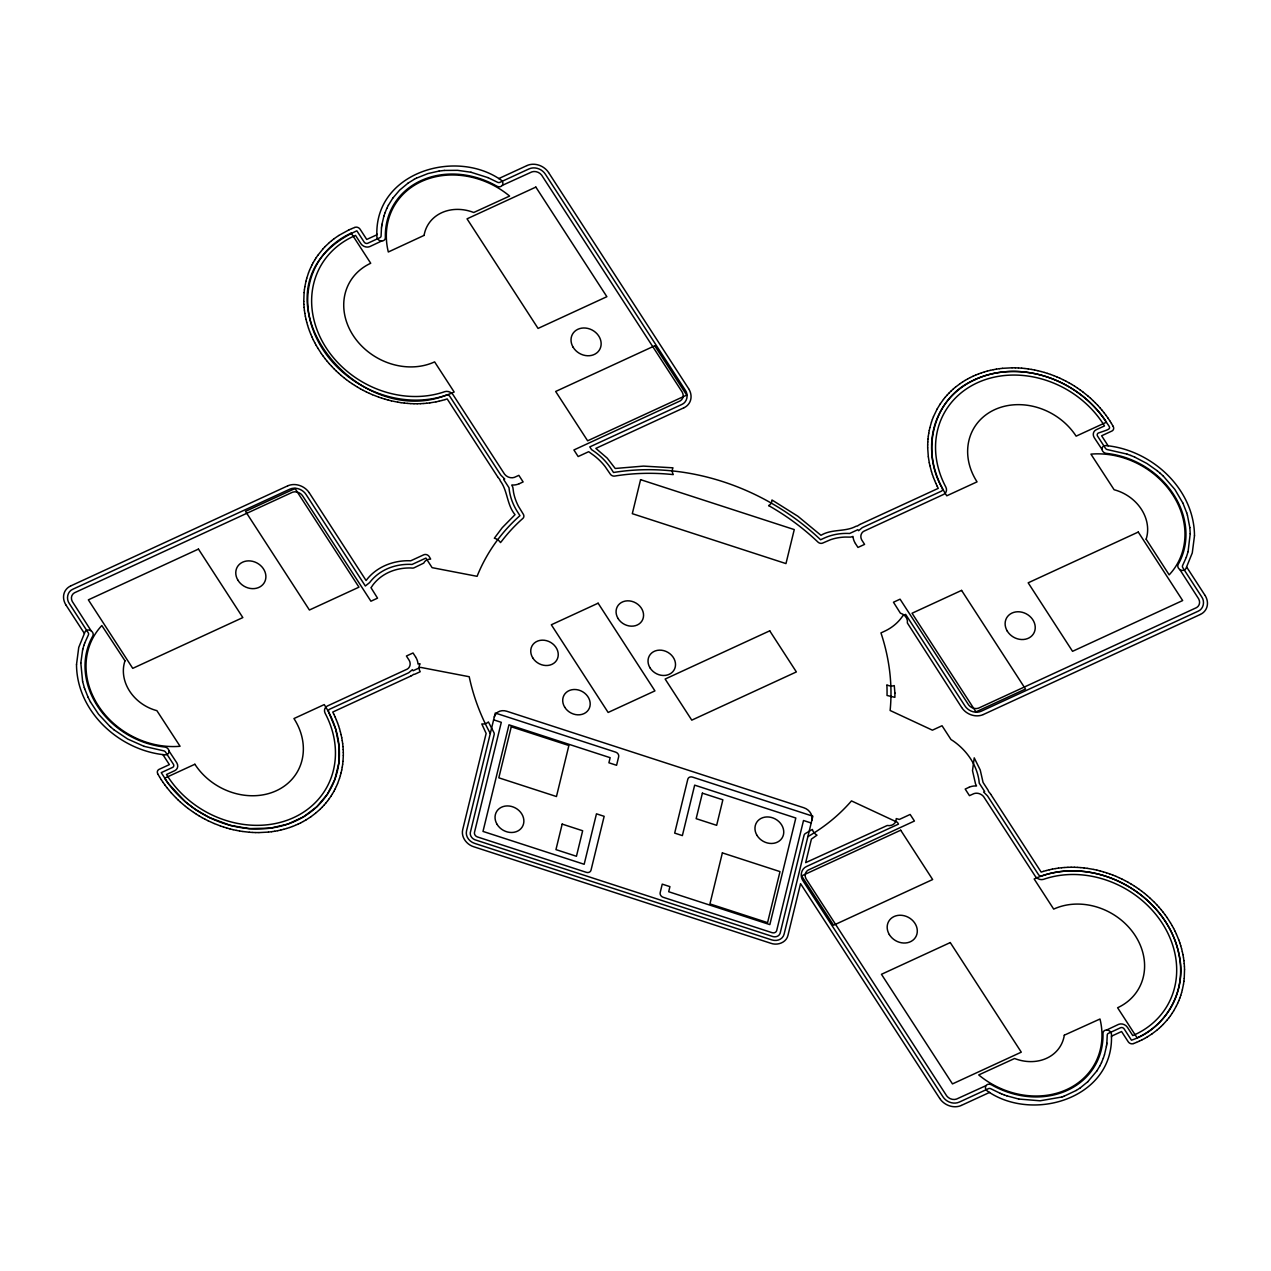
<?xml version="1.0" encoding="UTF-8"?>
<svg xmlns="http://www.w3.org/2000/svg" width="1271" height="1271" viewBox="0 0 1271 1271"><rect width="100%" height="100%" fill="white"/><g stroke="black" fill="none" stroke-linecap="round" stroke-linejoin="round"><path stroke-width="1.5" d="M80.82 663.017L82.615 681.463M343.313 755.578L342.995 761.281M927.687 444.818L927.798 442.038M80.82 663.001L82.615 649.91M304.087 292.68L303.769 301.338M927.798 441.879L928.005 439.115M1184.238 978.32L1184.54 969.662M381.475 227.906L381.093 235.786A2.717 2.304 29.8 0 1 379.886 237.677L367.78 243.254A2.717 2.304 29.8 0 1 364.157 242.078L356.849 230.814C241.395 283.687 350.526 432.712 446.391 395.138A2.717 2.304 29.8 0 1 449.839 396.393L500.822 475.1L504.73 479.024L503.681 479.501L509.004 487.73A57.608 49.013 29.8 0 0 517.71 512.181L519.95 515.645L518.489 516.947A220.534 187.631 29.8 0 0 478.134 573.745L477.086 576.319L432.108 567.66L425.896 558.08L412.026 564.467L409.77 564.34A57.672 49.076 29.8 0 0 369.623 582.579L365.349 585.995L306.073 494.514C302.736 489.303 295.555 486.602 289.788 489.176L72.908 589.188C67.315 591.444 65.949 599.006 69.381 603.661L88.176 632.672A2.717 2.304 29.8 0 1 88.35 635.007L84.696 643.078M1106.85 1043.094L1107.232 1035.214A2.717 2.304 29.8 0 1 1108.439 1033.323L1120.545 1027.746A2.717 2.304 29.8 0 1 1124.168 1028.922L1131.46 1040.186C1165.809 1028.875 1187.4 990.141 1179.091 954.855C1167.445 895.896 1098.764 856.384 1041.934 875.862A2.717 2.304 29.8 0 1 1038.486 874.607L987.503 795.9L983.595 791.976L984.644 791.499L979.242 783.158L978.988 780.537A57.672 49.076 29.8 0 0 952.964 740.802L950.994 739.547L942.033 725.741L932.406 730.174L890.129 710.489L890.383 707.677A220.534 187.631 29.8 0 0 881.613 634.896L880.946 632.91L884.425 631.306A57.608 49.013 29.8 0 0 902.903 615.688L905.651 614.401L964.927 705.898C968.264 711.109 975.493 713.825 981.276 711.204L1198.092 611.224C1203.637 608.968 1205.083 601.437 1201.651 596.798L1182.824 567.724A2.717 2.304 29.8 0 1 1182.65 565.404L1186.304 557.334M304.103 292.521L304.404 289.788M342.677 764.189L342.979 761.44M928.021 438.956L928.323 436.207M1183.921 981.212L1184.222 978.479M381.475 227.89L381.618 226.699M1106.707 1044.301L1106.85 1043.11M381.618 226.683L381.777 225.507M1106.548 1045.493L1106.707 1044.317M304.42 289.629L304.818 286.896M342.264 767.064L342.662 764.348M928.338 436.064L928.736 433.332M1183.508 984.104L1183.905 981.371M381.777 225.491L381.967 224.332M1106.358 1046.668L1106.533 1045.509M381.967 224.3L383.874 216.181M1106.358 1046.7L1104.451 1054.819M304.849 286.753L305.977 281.241M341.74 769.924L342.233 767.223M928.767 433.189L929.26 430.488M1183.476 984.247L1182.348 989.759M341.105 772.736L341.708 770.067M929.292 430.345L929.895 427.676M82.615 649.894L82.917 648.766M1188.083 551.646L1190.212 533.741M306.009 281.082L306.708 278.444M340.374 775.517L341.073 772.879M929.927 427.517L931.452 422.131M1181.617 992.556L1182.316 989.918M82.917 648.734L83.918 645.334M1188.083 551.662L1186.304 557.318M306.74 278.301L308.472 272.995M339.548 778.265L340.342 775.66M1180.791 995.304L1181.569 992.699M383.874 216.165L385.002 212.813M1104.451 1054.835L1103.323 1058.187M83.918 645.318L84.696 643.094M339.5 778.408L337.578 783.651M931.5 421.988L932.39 419.43M1179.853 998.005L1180.743 995.447M385.002 212.797L386.797 208.428M1103.307 1058.203L1101.512 1062.572M308.519 272.852L309.504 270.326M932.437 419.287L933.422 416.761M1178.805 1000.674L1179.79 998.148M309.568 270.183L310.648 267.704M336.434 786.272L337.514 783.778M933.486 416.618L937.14 409.04M1177.677 1003.296L1178.757 1000.817M386.813 208.412L388.37 205.251M1101.512 1062.588L1099.955 1065.749M310.712 267.561L311.888 265.131M335.194 788.846L336.37 786.399M1176.438 1005.869L1177.613 1003.439M311.951 264.988L313.222 262.604M333.86 791.356L335.131 788.973M1176.374 1006.012L1173.673 1010.858M388.386 205.235L392.723 198.228M1099.939 1065.765L1096.937 1070.818M313.286 262.477L314.652 260.142M332.446 793.835L333.796 791.499M937.204 408.912L940.079 404.162M314.715 260.015L316.161 257.727M330.921 796.25L332.367 793.962M1172.148 1013.273L1173.594 1010.985M1096.937 1070.833L1087.817 1081.716M316.257 257.6L317.782 255.376M329.3 798.601L330.825 796.377M940.175 404.035L943.4 399.507M1170.543 1015.624L1172.069 1013.4M392.723 198.212L399.65 190.126L407.959 183.215M317.877 255.249L323.168 248.687M327.6 800.889L329.205 798.728M1168.827 1017.928L1170.448 1015.751M325.805 803.129L327.505 801.016M943.495 399.396L945.195 397.283M1167.032 1020.152L1168.732 1018.039M502.299 185.375L531.866 171.903A8.134 6.927 29.8 0 1 541.605 175.064L682.32 392.262A8.134 6.927 29.8 0 1 680.223 400.889L573.904 449.966L578.162 456.543L588.68 451.698L593.938 455.511A53.604 45.613 29.8 0 1 605.012 466.409L610.223 474.019A4.067 3.463 29.8 0 0 614.719 476.069L616.769 475.735A216.388 184.104 29.8 0 1 673.249 474.607L673.185 474.48A8.818 7.499 29.8 0 1 672.979 467.823L643.491 466.107L615.212 468.475L607.173 458.084L595.845 448.393L683.83 407.816M986.01 1085.625L956.459 1099.097A8.134 6.927 29.8 0 1 946.72 1095.936L806.005 878.738A8.134 6.927 29.8 0 1 808.102 870.111L914.421 821.034L910.147 814.457L899.344 819.445L896.262 818.588A8.818 7.499 29.8 0 1 887.237 825.499L805.687 862.628L811.406 839.114L816.999 835.158A8.818 7.499 29.8 0 1 812.36 829.439L805.464 833.49A4.067 3.463 29.8 0 0 804.035 835.381L780.092 933.422A6.784 5.767 29.8 0 1 773.118 936.648L474.766 839.718A6.784 5.767 29.8 0 1 470.27 832.775L494.133 734.717A4.067 3.463 29.8 0 0 493.768 732.239L488.398 721.944A8.818 7.499 29.8 0 1 481.788 723.93L486.142 733.446L462.692 829.709C460.928 837.208 466.743 844.627 473.733 846.756L770.83 943.273C777.391 945.751 786.288 942.701 787.956 935.377L800.555 883.647L939.65 1098.319M323.914 805.29L325.694 803.24M945.306 397.172L947.086 395.122M1166.937 1020.263L1163.187 1024.41M323.263 248.576L325.138 246.59M321.944 807.387L323.819 805.401M947.181 395.011L949.056 393.025M325.249 246.479L329.316 242.618M319.895 809.405L321.849 807.498M949.151 392.914L951.105 390.991M1161.138 1026.428L1163.076 1024.521M1087.801 1081.716L1080.366 1087.785M319.784 809.516L315.558 813.233M951.216 390.896L953.234 389.053M1159.009 1028.382L1161.027 1026.539M329.427 242.507L331.524 240.743M953.345 388.942L955.442 387.162M1156.801 1030.257L1158.882 1028.493M331.652 240.632L333.812 238.932M315.43 813.329L310.902 816.76M955.57 387.067L960.098 383.651M1156.674 1030.368L1152.146 1033.784M333.939 238.837L338.61 235.58M407.975 183.199L414.171 179.354M1080.35 1087.801L1076.283 1090.439M310.775 816.84L305.977 819.954M960.225 383.556L962.528 382.015M1152.019 1033.879L1147.22 1036.977M338.737 235.485L348.985 229.86M962.655 381.92L965.023 380.458M1076.267 1090.439L1063.986 1096.238M807.879 836.62L810.469 835.111A220.534 187.631 29.8 0 0 850.76 801.731L851.475 800.905L897.342 822.273L898.518 824.101L806.624 866.472C801.064 868.744 799.666 876.291 803.097 880.946L942.939 1096.794C946.291 1102.021 953.52 1104.721 959.287 1102.1L988.441 1088.659A2.717 2.304 29.8 0 1 990.967 1088.818L1000.309 1093.362M965.15 380.379L967.581 378.98M303.419 821.431L305.85 820.033M1144.647 1038.455L1147.078 1037.057M414.187 179.338L416.348 178.21M768.685 505.604L768.796 505.54A8.818 7.499 29.8 0 0 771.974 499.98L797.902 516.264L820.971 535.313C831.727 528.768 845.104 532.088 855.764 526.385A4.067 3.463 29.8 0 1 857.194 526.051L857.448 526.051A7.261 6.164 29.8 0 1 857.957 525.654L858.719 525.145A6.784 5.767 29.8 0 1 859.132 524.907L859.99 524.446M70.556 586.01L69.698 586.455A6.784 5.767 29.8 0 0 69.301 586.694L68.523 587.218A6.784 5.767 29.8 0 0 68.157 587.504L67.442 588.092A6.784 5.767 29.8 0 0 67.125 588.409L66.489 589.077A6.784 5.767 29.8 0 0 66.203 589.426L65.663 590.157A6.784 5.767 29.8 0 0 65.409 590.522L64.948 591.317A6.784 5.767 29.8 0 0 64.742 591.714L64.392 592.556A6.784 5.767 29.8 0 0 64.233 592.969L63.963 593.843A6.784 5.767 29.8 0 0 63.852 594.288L63.693 595.193A6.784 5.767 29.8 0 0 63.629 595.654L63.566 596.592A6.784 5.767 29.8 0 0 63.55 597.052L63.582 598.005A6.784 5.767 29.8 0 0 63.629 598.466L63.757 599.419A6.784 5.767 29.8 0 0 63.852 599.896L64.09 600.833A6.784 5.767 29.8 0 0 64.233 601.31L64.567 602.232A6.784 5.767 29.8 0 0 64.742 602.692L65.171 603.614A6.784 5.767 29.8 0 0 65.409 604.059L65.933 604.964M684.036 407.705L684.91 407.26A6.784 5.767 29.8 0 0 685.307 407.022L686.086 406.498A6.784 5.767 29.8 0 0 686.451 406.212L687.15 405.624A6.784 5.767 29.8 0 0 687.484 405.306L688.104 404.639A6.784 5.767 29.8 0 0 688.405 404.289L688.946 403.558A6.784 5.767 29.8 0 0 689.2 403.193L689.645 402.399A6.784 5.767 29.8 0 0 689.851 402.001L690.217 401.159A6.784 5.767 29.8 0 0 690.375 400.73L690.646 399.872A6.784 5.767 29.8 0 0 690.741 399.412L690.916 398.522A6.784 5.767 29.8 0 0 690.979 398.061L691.043 397.124A6.784 5.767 29.8 0 0 691.043 396.663L691.011 395.71A6.784 5.767 29.8 0 0 690.979 395.249L690.836 394.296A6.784 5.767 29.8 0 0 690.741 393.819L690.518 392.882A6.784 5.767 29.8 0 0 690.375 392.405L690.042 391.468A6.784 5.767 29.8 0 0 689.851 391.007L689.422 390.102A6.784 5.767 29.8 0 0 689.2 389.657L688.66 388.751M967.724 378.901L970.218 377.582M411.01 675.965L411.868 675.505A6.784 5.767 29.8 0 0 412.281 675.266L413.043 674.742A7.261 6.164 29.8 0 0 413.552 674.345L413.806 674.345A4.067 3.463 29.8 0 0 415.236 674.027L420.208 671.724A8.818 7.499 29.8 0 1 419.923 664.256L420.002 663.732A4.067 3.463 29.8 0 0 418.302 664.066L417.984 663.955A6.784 5.767 29.8 0 0 417.952 663.494L417.809 662.541A6.784 5.767 29.8 0 0 417.714 662.064L417.492 661.127A6.784 5.767 29.8 0 0 417.349 660.65L417.015 659.728A6.784 5.767 29.8 0 0 416.824 659.268L416.395 658.346A6.784 5.767 29.8 0 0 416.157 657.901L415.633 656.996M300.782 822.814L303.276 821.495M1200.444 614.401L1201.302 613.941A6.784 5.767 29.8 0 0 1201.699 613.702L1202.477 613.194A6.784 5.767 29.8 0 0 1202.843 612.908L1203.558 612.304A6.784 5.767 29.8 0 0 1203.875 612.002L1204.511 611.335A6.784 5.767 29.8 0 0 1204.797 610.986L1205.337 610.255A6.784 5.767 29.8 0 0 1205.591 609.873L1206.052 609.095A6.784 5.767 29.8 0 0 1206.258 608.682L1206.608 607.856A6.784 5.767 29.8 0 0 1206.767 607.427L1207.037 606.553A6.784 5.767 29.8 0 0 1207.148 606.108L1207.307 605.203A6.784 5.767 29.8 0 0 1207.371 604.742L1207.434 603.82A6.784 5.767 29.8 0 0 1207.45 603.344L1207.418 602.406A6.784 5.767 29.8 0 0 1207.371 601.93L1207.243 600.976A6.784 5.767 29.8 0 0 1207.148 600.516L1206.91 599.562A6.784 5.767 29.8 0 0 1206.767 599.102L1206.433 598.164A6.784 5.767 29.8 0 0 1206.258 597.704L1205.829 596.798A6.784 5.767 29.8 0 0 1205.591 596.353L1205.067 595.448M1142.025 1039.837L1144.52 1038.534M416.364 178.194L427.93 173.571L439.162 171.045M970.361 377.519L972.903 376.295M298.097 824.116L300.639 822.893M1139.34 1041.14L1141.882 1039.916M376.82 234.817L366.747 239.456L360.043 229.13A4.067 3.463 29.8 0 0 355.133 227.302L354.688 227.461M498.677 178.623L526.893 165.611M70.779 585.899L287.596 485.903M519.299 483.695L523.128 481.931L518.854 475.354L514.342 477.388A8.134 6.927 29.8 0 1 504.603 474.226L453.032 394.709A6.784 5.767 29.8 0 0 444.707 391.675A9.818 8.341 29.8 0 0 444.278 391.833A94.324 80.248 29.8 0 1 323.835 344.076A94.324 80.248 29.8 0 1 353.322 236.406L355.546 235.421L360.964 243.762A6.784 5.767 29.8 0 0 369.734 246.622L381.602 241.029M410.803 676.061L332.732 712.062L333.78 714.127M860.197 524.335L938.268 488.35L937.22 486.285M983.404 714.493L1200.221 614.513M969.026 787.305L965.197 789.069L969.455 795.646L973.983 793.612A8.134 6.927 29.8 0 1 981.387 794.661L982.038 795.122A8.134 6.927 29.8 0 1 983.722 796.774L1035.293 876.291A6.784 5.767 29.8 0 0 1043.602 879.325A9.818 8.341 29.8 0 0 1044.031 879.167A94.324 80.248 29.8 0 1 1164.49 926.924A94.324 80.248 29.8 0 1 1135.003 1034.594L1132.779 1035.579L1127.472 1027.397A6.784 5.767 29.8 0 0 1118.575 1024.378L1106.723 1029.971M961.416 1105.389L989.648 1092.377M1111.49 1036.183L1121.578 1031.544L1128.314 1041.918A4.067 3.463 29.8 0 0 1133.176 1043.698L1133.637 1043.539M349.128 229.797L351.733 228.637M973.046 376.216L975.651 375.072M295.349 825.324L297.954 824.18M1136.592 1042.363L1139.181 1041.203M351.876 228.589L354.53 227.525M527.115 165.516L528.037 165.151A6.784 5.767 29.8 0 1 528.498 164.992L529.435 164.722A6.784 5.767 29.8 0 1 529.912 164.61L530.881 164.436A6.784 5.767 29.8 0 1 531.373 164.372L532.374 164.277A6.784 5.767 29.8 0 1 532.883 164.261L533.899 164.277A6.784 5.767 29.8 0 1 534.424 164.293L535.441 164.404A6.784 5.767 29.8 0 1 535.965 164.467L536.982 164.658A6.784 5.767 29.8 0 1 537.49 164.785L538.507 165.071A6.784 5.767 29.8 0 1 539.015 165.23L540 165.595A6.784 5.767 29.8 0 1 540.493 165.802L541.462 166.263A6.784 5.767 29.8 0 1 541.939 166.501L542.86 167.041A6.784 5.767 29.8 0 1 543.305 167.327L544.179 167.931A6.784 5.767 29.8 0 1 544.608 168.249L545.418 168.932A6.784 5.767 29.8 0 1 545.815 169.281L546.562 170.012A6.784 5.767 29.8 0 1 546.911 170.393L547.594 171.188A6.784 5.767 29.8 0 1 547.912 171.601L548.532 172.475M287.818 485.824L288.739 485.443A6.784 5.767 29.8 0 1 289.2 485.3L290.138 485.029A6.784 5.767 29.8 0 1 290.614 484.918L291.583 484.744A6.784 5.767 29.8 0 1 292.076 484.664L293.077 484.585A6.784 5.767 29.8 0 1 293.585 484.569L294.602 484.569A6.784 5.767 29.8 0 1 295.11 484.601L296.143 484.696A6.784 5.767 29.8 0 1 296.667 484.775L297.684 484.966A6.784 5.767 29.8 0 1 298.192 485.093L299.209 485.363A6.784 5.767 29.8 0 1 299.718 485.538L300.703 485.903A6.784 5.767 29.8 0 1 301.195 486.11L302.164 486.555A6.784 5.767 29.8 0 1 302.625 486.809L303.547 487.333A6.784 5.767 29.8 0 1 304.007 487.619L304.881 488.239A6.784 5.767 29.8 0 1 305.294 488.557L306.12 489.224A6.784 5.767 29.8 0 1 306.502 489.589L307.264 490.32A6.784 5.767 29.8 0 1 307.614 490.701L308.297 491.496A6.784 5.767 29.8 0 1 308.615 491.909L309.234 492.767M519.076 483.79L518.155 484.156A6.784 5.767 29.8 0 1 517.694 484.315L516.757 484.569A6.784 5.767 29.8 0 1 516.28 484.68L515.311 484.871A6.784 5.767 29.8 0 1 514.819 484.934L513.818 485.014A6.784 5.767 29.8 0 1 513.309 485.029L512.292 485.029A6.784 5.767 29.8 0 1 511.784 484.998L512.308 486.205A4.067 3.463 29.8 0 1 512.912 487.762L513.579 492.56A53.604 45.613 29.8 0 0 518.473 506.319L523.255 514.12A4.067 3.463 29.8 0 1 522.874 518.425L521.428 519.696A216.467 184.168 29.8 0 0 501.727 541.112L500.504 542.574A8.818 7.499 29.8 0 0 494.34 538.237L502.236 527.703L515.025 514.676C506.811 504.809 507.749 490.94 500.377 481.026A4.067 3.463 29.8 0 1 499.821 479.66L499.773 479.421A7.261 6.164 29.8 0 1 499.281 478.897L498.597 478.103A6.784 5.767 29.8 0 1 498.28 477.689L497.66 476.832M975.794 375.009L978.448 373.96M292.552 826.452L295.206 825.387M983.182 714.588L982.261 714.953A6.784 5.767 29.8 0 1 981.8 715.112L980.862 715.382A6.784 5.767 29.8 0 1 980.386 715.494L979.417 715.668A6.784 5.767 29.8 0 1 978.924 715.732L977.923 715.811A6.784 5.767 29.8 0 1 977.415 715.843L976.398 715.827A6.784 5.767 29.8 0 1 975.89 715.811L974.857 715.7A6.784 5.767 29.8 0 1 974.333 715.637L973.316 715.43A6.784 5.767 29.8 0 1 972.808 715.319L971.791 715.033A6.784 5.767 29.8 0 1 971.282 714.874L970.297 714.509A6.784 5.767 29.8 0 1 969.805 714.302L968.836 713.841A6.784 5.767 29.8 0 1 968.375 713.603L967.453 713.063A6.784 5.767 29.8 0 1 966.993 712.777L966.119 712.173A6.784 5.767 29.8 0 1 965.706 711.855L964.88 711.172A6.784 5.767 29.8 0 1 964.498 710.823L963.736 710.076A6.784 5.767 29.8 0 1 963.386 709.695L962.703 708.9A6.784 5.767 29.8 0 1 962.385 708.503L961.766 707.629M969.249 787.21L970.17 786.844A6.784 5.767 29.8 0 1 970.615 786.685L971.552 786.431A6.784 5.767 29.8 0 1 972.029 786.32L973.014 786.129A6.784 5.767 29.8 0 1 973.507 786.066L974.507 785.986A6.784 5.767 29.8 0 1 975.016 785.971L976.033 785.971A6.784 5.767 29.8 0 1 976.541 786.002L975.937 784.684A4.067 3.463 29.8 0 1 975.318 782.968L972.506 770.671L974.222 757.85L980.227 769.988L983.071 782.443L987.948 789.974A4.067 3.463 29.8 0 1 988.504 791.34L988.536 791.579A7.261 6.164 29.8 0 1 989.045 792.103L989.712 792.897A6.784 5.767 29.8 0 1 990.045 793.311L990.665 794.168M961.194 1105.484L960.288 1105.849A6.784 5.767 29.8 0 1 959.827 1106.008L958.89 1106.278A6.784 5.767 29.8 0 1 958.413 1106.39L957.444 1106.564A6.784 5.767 29.8 0 1 956.936 1106.628L955.935 1106.723A6.784 5.767 29.8 0 1 955.442 1106.739L954.41 1106.723A6.784 5.767 29.8 0 1 953.901 1106.707L952.869 1106.596A6.784 5.767 29.8 0 1 952.36 1106.533L951.328 1106.342A6.784 5.767 29.8 0 1 950.819 1106.215L949.802 1105.929A6.784 5.767 29.8 0 1 949.31 1105.77L948.309 1105.405A6.784 5.767 29.8 0 1 947.816 1105.198L946.863 1104.737A6.784 5.767 29.8 0 1 946.387 1104.499L945.465 1103.959A6.784 5.767 29.8 0 1 945.02 1103.673L944.146 1103.069A6.784 5.767 29.8 0 1 943.718 1102.751L942.907 1102.068A6.784 5.767 29.8 0 1 942.51 1101.719L941.763 1100.988A6.784 5.767 29.8 0 1 941.398 1100.607L940.731 1099.812A6.784 5.767 29.8 0 1 940.413 1099.399L939.793 1098.525M1133.78 1043.475L1136.433 1042.411M978.606 373.896L981.307 372.927M289.693 827.485L292.394 826.5M1062.794 1096.651L1063.954 1096.238M1061.603 1097.048L1062.778 1096.666M445.057 399.587L447.17 398.903L497.517 476.609M981.466 372.864L984.215 371.99M286.785 828.422L289.534 827.532M1043.269 871.413L1041.156 872.097L990.808 794.391M1061.571 1097.064L1040.043 1100.797L1018.691 1099.034M442.101 400.429L444.898 399.634M984.358 371.942L987.154 371.132M283.846 829.264L286.642 828.47M1043.427 871.366L1046.208 870.571M439.115 401.175L441.943 400.476M987.313 371.1L990.141 370.385M280.859 830.011L283.687 829.312M1046.367 870.524L1049.211 869.825M436.096 401.843L438.956 401.223M990.3 370.354L993.175 369.734M277.825 830.678L280.7 830.058M1049.369 869.777L1052.229 869.157M435.921 401.874L429.932 402.859M993.334 369.702L996.242 369.162M274.758 831.234L277.666 830.71M1052.388 869.126L1055.295 868.601M996.4 369.146L999.324 368.701M271.676 831.695L274.6 831.266M1055.454 868.57L1058.393 868.141M439.194 171.045L444.342 170.441M426.802 403.241L429.757 402.891M999.499 368.685L1002.454 368.336M268.546 832.076L271.501 831.727M1058.552 868.109L1061.523 867.759M423.656 403.511L426.643 403.257M1002.628 368.32L1011.97 367.812M268.372 832.092L259.03 832.584M1061.682 867.743L1064.669 867.489M444.373 170.441L457.576 170.33L470.969 172.236M420.479 403.685L423.481 403.511M1064.844 867.489L1067.847 867.315M417.285 403.749L420.304 403.685M1068.005 867.315L1071.04 867.251M1012.145 367.812L1015.179 367.827M414.076 403.733L417.11 403.765M255.821 832.569L258.855 832.584M1071.199 867.235L1074.249 867.267M1015.354 367.843L1018.405 367.954M410.851 403.622L413.901 403.733M252.595 832.457L255.646 832.569M1074.408 867.267L1077.458 867.378M1018.579 367.97L1021.63 368.177M407.626 403.4L410.692 403.606M1077.633 867.394L1080.7 867.6M249.37 832.235L252.421 832.441M1021.805 368.177L1024.871 368.479M404.385 403.082L407.451 403.384M1080.858 867.616L1083.925 867.918M249.195 832.219L242.888 831.504M1025.046 368.511L1028.112 368.892M401.159 402.669L404.226 403.066M1084.099 867.934L1087.166 868.331M1028.271 368.924L1031.337 369.4M397.918 402.176L400.985 402.653M1087.341 868.347L1093.632 869.428M239.663 830.996L242.729 831.488M1031.512 369.432L1034.562 370.004M397.744 402.144L391.468 400.873M236.438 830.392L239.488 830.98M1018.675 1099.034L1006.791 1095.824M1034.737 370.036L1037.787 370.703M1093.807 869.475L1096.857 870.127M233.213 829.709L236.263 830.36M470.985 172.252L487.985 177.638M1037.962 370.735L1040.997 371.497M388.259 400.079L391.293 400.826M1097.016 870.174L1100.066 870.921M230.003 828.914L233.038 829.661M1041.171 371.545L1044.19 372.387M385.065 399.189L388.084 400.031M1100.225 870.969L1103.26 871.811M226.81 828.025L229.829 828.867M1044.365 372.435L1047.368 373.356M381.888 398.204L384.891 399.142M1103.419 871.858L1106.437 872.796M223.632 827.04L226.635 827.977M493.609 719.831L501.298 722.325L474.496 832.33A4.067 3.463 29.8 0 0 477.499 836.969L586.344 872.335A4.067 3.463 29.8 0 0 591.015 870.174L604.154 816.316L596.464 813.821L584.167 864.28L482.996 831.425L508.972 724.82L610.144 757.691L608.904 762.791L616.578 765.285L618.659 756.785A4.067 3.463 29.8 0 0 615.641 752.13L495.277 713.031L466.521 830.964A10.851 9.231 29.8 0 0 474.56 843.356L771.656 939.873A10.851 9.231 29.8 0 0 784.112 934.121L812.852 816.204L692.473 777.089A4.067 3.463 29.8 0 0 687.802 779.25L674.679 833.109L682.368 835.603L694.665 785.144L795.821 818.016L769.845 924.605L668.689 891.734L669.928 886.634L662.239 884.139L660.173 892.639A4.067 3.463 29.8 0 0 663.192 897.294L772.037 932.66A4.067 3.463 29.8 0 0 776.708 930.499L803.51 820.51L811.2 823.004M1126.916 454.065L1107.645 449.648A2.717 2.304 29.8 0 1 1105.436 448.266L1097.62 436.207A2.717 2.304 29.8 0 1 1098.398 432.998C1113.857 427.755 1110.6 429.487 1104.69 419.637C1101.099 414.457 1097.064 409.612 1092.647 405.131C1082.114 394.487 1069.451 385.971 1055.645 380.156C1029.494 369.035 998.291 367.843 972.537 380.776C932.692 398.792 920.824 451.888 942.272 488.143A2.717 2.304 29.8 0 1 941.382 491.178L862.326 527.624L858.576 530.706L857.893 529.673L849.632 533.486A57.608 49.013 29.8 0 0 824.069 538.157L820.589 539.762L818.969 538.221A220.534 187.631 29.8 0 0 615.609 472.161L613.528 472.494L611.287 469.031A57.608 49.013 29.8 0 0 591.571 449.648L589.792 446.899L681.701 404.528C687.277 402.272 688.675 394.693 685.228 390.054L545.37 174.206C542.05 168.995 534.853 166.294 529.086 168.868L499.884 182.341A2.717 2.304 29.8 0 1 497.358 182.182L488 177.638M144.084 746.347L163.355 750.748A2.717 2.304 29.8 0 1 165.564 752.13L173.38 764.189A2.717 2.304 29.8 0 1 172.602 767.398L161.242 772.641L168.122 783.317L185.391 801.81L195.607 809.563L209.493 817.587L230.464 825.403L249.116 828.613L270.485 828.12L287.834 824.085L303.483 816.856L316.86 806.735L327.457 794.105L334.845 779.457L338.769 763.347L339.071 746.379L335.735 729.268L328.728 712.253A2.717 2.304 29.8 0 1 329.618 709.234L408.674 672.772L412.424 669.69L413.107 670.738L420.447 667.354L469.221 676.728L469.46 677.872A220.534 187.631 29.8 0 0 488.763 730.603L490.288 733.462M1047.542 373.42L1050.529 374.437M378.742 397.14L381.729 398.157M1106.596 872.843L1109.583 873.86M220.471 825.975L223.458 826.992M1126.932 454.065L1130.809 455.479M144.068 746.331L127.672 739.023L113.897 729.745M1006.775 1095.809L1004.185 1094.887M1050.688 374.484L1053.643 375.596M378.567 397.076L372.514 394.725M1109.758 873.924L1112.713 875.02M220.312 825.912L214.259 823.56M1004.169 1094.887L1001.612 1093.886M1130.825 455.479L1134.638 457.052M1053.818 375.66L1056.741 376.851M1112.872 875.083L1115.811 876.275M1000.341 1093.362L1001.596 1093.886M1056.916 376.915L1059.807 378.186M369.448 393.39L372.355 394.661M1115.97 876.339L1118.877 877.61M214.084 823.497L208.158 820.796M1134.669 457.067L1146.919 463.486L1157.103 470.667M1059.982 378.25L1062.842 379.616M366.413 391.961L369.289 393.311M1119.036 877.689L1121.912 879.039M1063.001 379.679L1065.829 381.125M363.427 390.451L366.255 391.881M1122.071 879.119L1124.899 880.549M205.171 819.287L207.999 820.716M1065.988 381.205L1068.784 382.714M360.471 388.862L363.268 390.372M1125.057 880.628L1127.854 882.138M202.216 817.698L205.012 819.207M1068.943 382.793L1071.691 384.382M357.564 387.178L360.313 388.767M1127.997 882.233L1130.745 883.822M199.309 816.014L202.057 817.603M1071.834 384.478L1074.551 386.146M354.72 385.431L357.421 387.083M1130.904 883.917L1133.605 885.569M196.449 814.266L199.166 815.918M1074.694 386.241L1077.347 387.973M1133.764 885.665L1136.417 887.412M351.908 383.588L354.561 385.335M193.653 812.423L196.306 814.171M1077.49 388.084L1080.096 389.895M1136.56 887.508L1139.166 889.319M349.16 381.681L351.765 383.492M193.51 812.328L188.203 808.531M1080.239 389.99L1082.797 391.865M1139.309 889.414L1141.851 891.305M346.459 379.695L349.017 381.586M1179.838 569.567L1198.728 598.959A8.134 6.927 29.8 0 1 1196.615 607.586L978.448 708.185A8.134 6.927 29.8 0 1 968.693 705.024L900.075 599.181L893.465 602.232L900.361 613.146A8.818 7.499 29.8 0 1 907.367 622.981L961.623 707.423M91.162 630.845L72.272 601.453A8.134 6.927 29.8 0 1 74.385 592.826L292.552 492.211A8.134 6.927 29.8 0 1 302.307 495.372L370.925 601.215L377.535 598.164L370.941 587.599A4.067 3.463 29.8 0 0 371.64 586.868L372.943 584.914A53.604 45.613 29.8 0 1 410.263 567.962L412.328 568.089A4.067 3.463 29.8 0 0 414.155 567.756L423.736 563.117A8.818 7.499 29.8 0 1 430.662 559.113L429.201 556.555A4.067 3.463 29.8 0 0 423.767 554.792L410.724 560.797C393.915 559.971 376.264 566.739 366.096 580.529L309.377 492.989M1082.94 391.976L1087.992 396.044M1141.994 891.416L1144.488 893.354M343.837 377.646L346.332 379.584M185.566 806.481L188.06 808.42M1157.118 470.683L1160.264 473.336M113.882 729.729L110.736 727.076M1144.631 893.465L1147.062 895.483M341.264 375.517L343.694 377.535M185.439 806.37L180.498 802.16M1088.135 396.171L1090.502 398.236M1147.189 895.594L1149.556 897.676M338.753 373.324L341.136 375.406M1160.28 473.336L1163.315 476.117M109.703 726.154L110.72 727.06M109.687 726.138L98.534 714.207L90.463 701.942M1090.629 398.363L1092.933 400.508M1149.699 897.787L1154.354 902.251M336.322 371.068L338.626 373.213M178.067 799.904L180.371 802.049M1163.33 476.132L1174.881 489.43L1182.92 503.157M1093.06 400.619L1095.3 402.828M333.955 368.749L336.195 370.941M175.7 797.584L177.94 799.777M1095.427 402.939L1097.588 405.195M1154.481 902.378L1156.658 904.634M331.667 366.366L333.828 368.622M175.573 797.457L171.188 792.77M1097.715 405.322L1099.812 407.641M1156.769 904.761L1158.866 907.065M329.459 363.935L331.556 366.239M1099.923 407.769L1101.941 410.136M1158.977 907.208L1161.011 909.559M327.314 361.441L329.332 363.792M171.077 792.627L166.994 787.718M1102.052 410.263L1104.006 412.678M1161.122 909.702L1163.06 912.101M325.265 358.899L327.203 361.298M1104.102 412.821L1105.977 415.267M1163.172 912.244L1165.03 914.707M323.295 356.293L325.154 358.756M165.023 785.128L166.898 787.591M1106.072 415.41L1107.867 417.921M1165.142 914.85L1166.921 917.344M321.404 353.656L323.184 356.15M163.133 782.491L164.928 784.985M1107.962 418.064L1109.662 420.606M1167.016 917.487L1170.432 922.762M321.309 353.513L317.893 348.238M161.338 779.806L163.038 782.348M1108.137 445.819L1101.623 435.778L1112.046 430.964A4.067 3.463 29.8 0 0 1113.317 426.691L1113.078 426.246M1186.717 567.12L1204.924 595.225M855.494 543.623L857.973 547.436L864.582 544.385L861.706 539.889A8.134 6.927 29.8 0 1 861.833 533.137L862.231 532.597A8.134 6.927 29.8 0 1 863.803 531.262L943.686 494.387A6.784 5.767 29.8 0 0 945.831 487.063A9.818 8.341 29.8 0 0 945.608 486.65A94.324 80.248 29.8 0 1 981.053 381.189A94.324 80.248 29.8 0 1 1103.101 423.72L1104.483 425.928L1096.11 429.789A6.784 5.767 29.8 0 0 1094.204 437.574L1101.989 449.394M548.675 172.681L688.532 388.529M415.506 656.773L413.027 652.976L406.418 656.011L409.294 660.507A8.134 6.927 29.8 0 1 409.167 667.259L408.769 667.799A8.134 6.927 29.8 0 1 407.197 669.134L327.314 706.025A6.784 5.767 29.8 0 0 325.169 713.333A9.818 8.341 29.8 0 0 325.392 713.762A94.324 80.248 29.8 0 1 289.947 819.207A94.324 80.248 29.8 0 1 167.899 776.692L166.517 774.484L174.89 770.607A6.784 5.767 29.8 0 0 176.796 762.838L169.011 751.002M66.076 605.187L84.283 633.276M162.863 754.577L169.377 764.618L158.954 769.432A4.067 3.463 29.8 0 0 157.683 773.721L157.922 774.166M1109.758 420.749L1111.378 423.322M159.622 777.074L161.242 779.663M1111.458 423.465L1112.999 426.087M1170.527 922.905L1172.053 925.526M855.367 543.4L854.843 542.495A6.784 5.767 29.8 0 1 854.605 542.05L854.176 541.144A6.784 5.767 29.8 0 1 853.985 540.683L853.651 539.746A6.784 5.767 29.8 0 1 853.508 539.285L853.286 538.332A6.784 5.767 29.8 0 1 853.191 537.871L853.048 536.918A6.784 5.767 29.8 0 1 853.016 536.441L851.761 536.775A4.067 3.463 29.8 0 1 850.156 537.109L844.977 537.061A53.604 45.613 29.8 0 0 830.598 539.682L822.718 543.051A4.067 3.463 29.8 0 1 817.968 542.097L816.363 540.572A216.388 184.104 29.8 0 0 768.637 505.588M316.272 345.474L317.798 348.095M158.001 774.309L159.542 776.931M1172.132 925.669L1173.578 928.323M314.731 342.677L316.177 345.331M90.448 701.926L88.08 697.255M1173.657 928.466L1175.024 931.15M313.301 339.85L314.652 342.535M1175.087 931.309L1176.358 934.01M935.885 483.409L937.14 486.126M311.967 336.99L313.222 339.691M333.86 714.27L335.115 716.987M1182.92 503.173L1186.685 512.785M88.08 697.239L84.712 688.834M1176.422 934.169L1178.741 939.809M934.646 480.533L935.806 483.266M310.728 334.098L311.903 336.831M335.194 717.146L336.354 719.879M933.502 477.61L934.582 480.374M309.584 331.191L310.664 333.939M336.418 720.037L337.498 722.786M1178.805 939.968L1179.79 942.748M932.453 474.687L933.438 477.467M308.535 328.252L309.52 331.032M337.562 722.945L338.547 725.725M84.315 687.611L84.696 688.818M1179.838 942.907L1180.727 945.688M931.516 471.732L932.406 474.528M307.598 325.312L308.488 328.093M338.594 725.868L339.484 728.664M1186.701 512.801L1187.432 515.232M84.299 687.595L82.631 681.478M1180.775 945.846L1181.569 948.659M931.468 471.589L929.927 465.806M306.756 322.341L307.55 325.154M339.532 728.823L340.326 731.619M1187.432 515.248L1189.831 527.56M1181.617 948.817L1182.3 951.629M306.009 319.371L306.708 322.183M340.374 731.778L341.073 734.606M1182.348 951.788L1182.936 954.6M929.292 462.819L929.895 465.647M305.374 316.4L305.977 319.212M341.105 734.749L341.708 737.577M1182.967 954.759L1183.476 957.587M929.26 462.676L928.338 456.861M304.849 313.413L305.342 316.241M341.74 737.736L342.233 740.564M1183.492 957.746L1183.905 960.574M304.42 310.426L304.818 313.254M342.264 740.723L342.662 743.551M1183.921 960.733L1184.222 963.561M928.323 456.702L927.687 447.932M304.103 307.439L304.404 310.267M342.677 743.71L342.979 746.522M1189.831 527.576L1190.212 533.709M1184.238 963.72L1184.429 966.532M342.995 746.681L343.202 749.509M303.88 304.468L304.087 307.28M1184.445 966.691L1184.54 969.503M343.202 749.668L343.313 752.464M303.785 301.497L303.88 304.309M927.687 444.977L927.687 447.773M343.313 752.623L343.313 755.419M811.883 820.16A10.851 9.231 29.8 0 0 803.86 807.768L506.764 711.252A10.851 9.231 29.8 0 0 494.308 717.003M76.514 664.574C76.721 711.665 119.49 750.478 164.865 754.815A4.417 3.749 29.8 0 0 169.043 751.383A4.417 3.749 29.8 0 0 164.706 747.014A80.423 68.427 29.8 0 1 92.799 636.04A4.417 3.749 29.8 0 0 90.797 630.623A4.417 3.749 29.8 0 0 85.125 631.735L78.738 647.416L76.514 664.574M1194.486 535.758L1192.277 552.917L1185.875 568.661A4.417 3.749 29.8 0 1 1180.203 569.789A4.417 3.749 29.8 0 1 1178.185 564.356A80.423 68.427 29.8 0 0 1106.294 453.382A4.417 3.749 29.8 0 1 1101.957 449.013A4.417 3.749 29.8 0 1 1106.135 445.597C1151.494 449.918 1194.247 488.7 1194.486 535.758M894.911 693.029L894.879 697.334L887.031 695.475A207.491 176.526 29.8 0 0 886.888 684.847L886.983 684.91A8.818 7.499 29.8 0 0 894.26 685.593L894.911 693.029M376.836 233.912L376.851 236.628A4.417 3.749 29.8 0 0 381.189 240.997A4.417 3.749 29.8 0 0 385.367 237.582A80.423 68.427 29.8 0 1 496.834 186.17A4.417 3.749 29.8 0 0 502.506 185.058A4.417 3.749 29.8 0 0 500.472 179.624C455.209 148.437 375.946 172.538 376.836 233.912M1111.49 1037.009C1112.459 1098.335 1033.164 1122.547 987.837 1091.376A4.417 3.749 29.8 0 1 985.819 1085.942A4.417 3.749 29.8 0 1 991.491 1084.814A80.423 68.427 29.8 0 0 1102.974 1033.418A4.417 3.749 29.8 0 1 1107.136 1030.003A4.417 3.749 29.8 0 1 1111.474 1034.372L1111.49 1037.009M424.085 235.389L388.322 251.992A79.39 67.554 29.8 0 1 421.416 181.515A79.39 67.554 29.8 0 1 509.607 196.068L473.749 212.495A40.72 34.635 29.8 0 0 424.085 235.389M1064.304 1035.182L1064.24 1035.611A40.72 34.635 29.8 0 1 1014.576 1058.505L978.718 1074.932A79.39 67.554 29.8 0 0 1066.893 1089.485A79.39 67.554 29.8 0 0 1099.987 1019.008L1064.304 1035.182M511.26 726.79L498.82 777.82L556.46 796.536L568.884 745.505L511.26 726.79M640.584 479.66L632.307 513.675L785.971 563.593L794.264 529.578L640.584 479.66M562.179 824.101L555.951 849.616L576.446 856.273L582.658 830.757L562.179 824.101M702.386 793.168L696.158 818.667L716.653 825.324L722.865 799.809L702.386 793.168M722.373 852.889L709.933 903.919L767.573 922.635L779.997 871.604L722.373 852.889M125.003 660.825L124.86 661.222A40.72 34.635 29.8 0 0 156.889 710.664L180.069 746.284A79.39 67.554 29.8 0 1 98.248 705.612A79.39 67.554 29.8 0 1 101.839 625.539L125.003 660.825M1146.14 539.174L1169.161 574.857A79.39 67.554 29.8 0 0 1172.752 494.8A79.39 67.554 29.8 0 0 1090.931 454.128L1114.111 489.732A40.72 34.635 29.8 0 1 1146.14 539.174M351.209 233.101L351.177 233.117A98.391 83.711 29.8 0 0 322.85 349.382A98.391 83.711 29.8 0 0 454.16 392.024L434.618 361.885A61.072 51.968 29.8 0 1 353.131 335.417A61.072 51.968 29.8 0 1 370.719 263.256L351.193 233.117M535.854 187.091L467.045 218.834L538.062 328.426L606.871 296.699L535.854 187.091M295.047 488.525L245.51 511.371L309.409 610.016L358.962 587.17L295.047 488.525M198.451 549.088L88.35 599.848L132.74 668.355L242.825 617.579L198.451 549.088M654.756 345.776L555.665 391.468L587.631 440.799L686.705 395.106L654.756 345.776M975.127 379.536L975.095 379.552A98.391 83.711 29.8 0 0 946.768 495.801L977.049 481.852A61.072 51.968 29.8 0 1 994.637 409.675A61.072 51.968 29.8 0 1 1076.124 436.16L1106.421 422.21A98.391 83.711 29.8 0 0 975.111 379.536M194.876 764.252L164.595 778.202A98.391 83.711 29.8 0 0 295.889 820.859A98.391 83.711 29.8 0 0 324.232 704.595L293.951 718.56A61.072 51.968 29.8 0 1 276.363 790.721A61.072 51.968 29.8 0 1 194.876 764.252M598.117 603.201L551.328 624.776L608.142 712.459L654.93 690.884L598.117 603.201M769.733 630.829L665.146 679.048L691.774 720.149L796.361 671.93L769.733 630.829M961.591 590.395L912.038 613.242L975.953 711.871L1025.49 689.041L961.591 590.395M1138.26 532.056L1028.175 582.817L1072.549 651.324L1182.65 600.548L1138.26 532.056M900.694 830.201L801.62 875.894L833.569 925.224L932.644 879.532L900.694 830.201M950.263 942.574L881.454 974.301L952.472 1083.909L1021.28 1052.166L950.263 942.574M1165.475 921.65L1165.459 921.602A98.391 83.711 29.8 0 0 1034.165 878.976L1053.691 909.115A61.072 51.968 29.8 0 1 1135.194 935.583A61.072 51.968 29.8 0 1 1117.606 1007.744L1137.132 1037.883A98.391 83.711 29.8 0 0 1165.459 921.618M649.974 667.768A14.251 12.122 29.8 0 0 673.789 670.453A14.251 12.122 29.8 0 0 661.54 650.228A14.251 12.122 29.8 0 0 649.974 667.768M618.024 618.453A14.251 12.122 29.8 0 0 641.839 621.138A14.251 12.122 29.8 0 0 629.59 600.913A14.251 12.122 29.8 0 0 618.024 618.453M564.658 707.121A14.251 12.122 29.8 0 0 588.473 709.806A14.251 12.122 29.8 0 0 576.224 689.581A14.251 12.122 29.8 0 0 564.658 707.121M532.692 657.79A14.251 12.122 29.8 0 0 556.523 660.475A14.251 12.122 29.8 0 0 544.274 640.25A14.251 12.122 29.8 0 0 532.692 657.79M237.899 580.18A15.602 13.282 29.8 0 0 264.003 583.119A15.602 13.282 29.8 0 0 250.578 560.972A15.602 13.282 29.8 0 0 237.899 580.18M573.157 347.285A15.602 13.282 29.8 0 0 599.261 350.224A15.602 13.282 29.8 0 0 585.836 328.077A15.602 13.282 29.8 0 0 573.157 347.285M1007.252 631.067A15.602 13.282 29.8 0 0 1033.339 634.022A15.602 13.282 29.8 0 0 1019.93 611.859A15.602 13.282 29.8 0 0 1007.252 631.067M889.319 934.566A15.602 13.282 29.8 0 0 915.406 937.505A15.602 13.282 29.8 0 0 901.981 915.342A15.602 13.282 29.8 0 0 889.319 934.566M757.008 835.397A14.934 12.694 29.8 0 0 781.951 838.209A14.934 12.694 29.8 0 0 769.114 817.031A14.934 12.694 29.8 0 0 757.008 835.397M497.104 824.402A14.934 12.694 29.8 0 0 522.063 827.214A14.934 12.694 29.8 0 0 509.226 806.021A14.934 12.694 29.8 0 0 497.104 824.402"/></g></svg>
